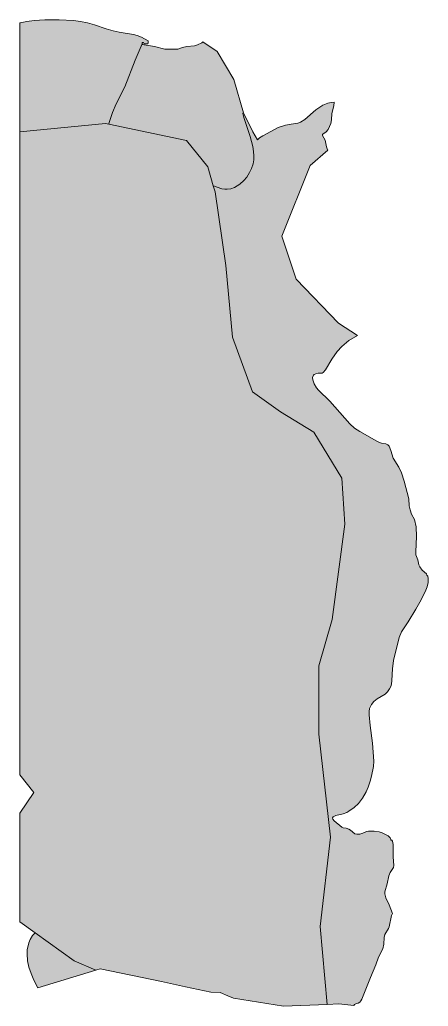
# Model space of a CAD drawing. Header units: metres. Extents: x 541853 to 549675, y 1832829 to 1845715.
# Drawn here: x 541853 to 542162, y 1840892 to 1841640 of the extents above; entities that cross this region are included whole.
import ezdxf

# ---------------------------------------------------------------- set-up
doc = ezdxf.new("R2010")
doc.units = ezdxf.units.M
doc.header["$MEASUREMENT"] = 0
doc.layers.add('1', color=7, linetype='Continuous', lineweight=0)

msp = doc.modelspace()

# ---------------------------------------------------------------- hatches: boundary and pattern name
at = {"layer": '1', "linetype": 'Continuous', "lineweight": 0}
for color, points in [(43, [(541852.83, 1841555.16), (541852.83, 1841637.645), (541853.13, 1841637.75), (541858.29, 1841638.875), (541863.72, 1841639.655), (541871.73, 1841640.105), (541882.71, 1841640.135), (541893.39, 1841639.58), (541898.82, 1841638.785), (541904.04, 1841637.69), (541909.44, 1841636.265), (541918.35, 1841633.235), (541923.66, 1841631.78), (541928.19, 1841630.76), (541938.99, 1841628.9), (541941.66, 1841628.225), (541944.9, 1841626.95), (541950.06, 1841624.1), (541950.06, 1841622.285), (541949.7, 1841621.865), (541947.03, 1841621.88), (541946.4, 1841622.795), (541945.5, 1841622.975), (541945.5, 1841621.835), (541940.1, 1841609.535), (541932.42, 1841589.3), (541925.76, 1841576.28), (541922.94, 1841569.905), (541920.51, 1841562.255), (541920.27, 1841561.025), (541917.78, 1841561.535)]), (92, [(542009.88, 1841511.585), (542008.05, 1841511.6), (542005.83, 1841511.945), (541999.41, 1841514.225), (541999.29, 1841514.285), (541995.09, 1841528.595), (541979.07, 1841548.635), (541920.27, 1841561.025), (541920.51, 1841562.255), (541922.94, 1841569.905), (541925.76, 1841576.28), (541932.42, 1841589.3), (541940.1, 1841609.535), (541945.5, 1841621.835), (541945.98, 1841621.43), (541947.03, 1841621.145), (541954.92, 1841619.885), (541962.63, 1841617.875), (541972.56, 1841617.755), (541976.01, 1841619.03), (541979.28, 1841619.885), (541985.07, 1841620.425), (541987.38, 1841621.07), (541990.59, 1841622.645), (541991.46, 1841623.365), (542002.38, 1841616), (542014.95, 1841594.865), (542022.12, 1841569.62), (542021.82, 1841569.41), (542022.45, 1841566.02), (542027.31, 1841551.74), (542029.32, 1841544.015), (542029.89, 1841540.145), (542030.07, 1841536.965), (542029.92, 1841533.845), (542029.44, 1841530.845), (542028.33, 1841527.425), (542026.83, 1841524.245), (542024.7, 1841520.825), (542022.54, 1841518.275), (542019.33, 1841515.47), (542015.4, 1841513.085), (542012.67, 1841512.05)]), (43, [(542105.76, 1840892.985), (542094.27, 1840894.095), (542085.66, 1840893.735), (542080.29, 1840952.835), (542088.06, 1841020.575), (542079.27, 1841098.65), (542079.27, 1841150.28), (542089.32, 1841185.545), (542098.95, 1841257.74), (542096.64, 1841292.66), (542075.52, 1841327.58), (542050.32, 1841342.94), (542028.93, 1841358.045), (542013.84, 1841399.595), (542008.8, 1841453.745), (542000.64, 1841509.575), (541999.29, 1841514.285), (541999.41, 1841514.225), (542005.83, 1841511.945), (542008.05, 1841511.6), (542009.88, 1841511.585), (542012.67, 1841512.05), (542015.4, 1841513.085), (542019.33, 1841515.47), (542022.54, 1841518.275), (542024.7, 1841520.825), (542026.83, 1841524.245), (542028.33, 1841527.425), (542029.44, 1841530.845), (542029.92, 1841533.845), (542030.07, 1841536.965), (542029.89, 1841540.145), (542029.32, 1841544.015), (542027.31, 1841551.74), (542022.45, 1841566.02), (542021.82, 1841569.41), (542022.12, 1841569.62), (542023.08, 1841568.045), (542029.38, 1841555.235), (542032.89, 1841549.205), (542034.45, 1841550.645), (542036.76, 1841552.145), (542048.58, 1841558.52), (542053.95, 1841560.23), (542058.36, 1841561.085), (542063.22, 1841561.655), (542065.41, 1841562.435), (542068.71, 1841564.535), (542076.9, 1841571.945), (542082.39, 1841575.455), (542086.05, 1841577.015), (542088.63, 1841577.51), (542090.76, 1841577.57), (542090.49, 1841574.915), (542089.17, 1841569.155), (542088.93, 1841564.235), (542088.21, 1841561.595), (542086.23, 1841556.96), (542084.85, 1841555.19), (542082.39, 1841553.465), (542082.06, 1841553.075), (542082.06, 1841552.355), (542083.98, 1841548.83), (542085.12, 1841543.79), (542085.87, 1841541.525), (542086.02, 1841541.33), (542072.64, 1841529.54), (542051.28, 1841476.005), (542062.17, 1841443.545), (542094.06, 1841410.095), (542108.64, 1841400.795), (542102.07, 1841396.865), (542096.61, 1841392.485), (542093.13, 1841388.675), (542089.05, 1841382.72), (542084.31, 1841374.785), (542082.51, 1841372.625), (542081.67, 1841372.205), (542081.34, 1841372.115), (542081.22, 1841372.19), (542078.79, 1841372.145), (542076.99, 1841371.845), (542075.76, 1841371.245), (542075.16, 1841370.615), (542074.53, 1841368.875), (542074.62, 1841367.225), (542075.61, 1841364.135), (542077.56, 1841361), (542079.06, 1841359.26), (542087.67, 1841351.07), (542102.61, 1841333.895), (542106.18, 1841330.625), (542110.17, 1841327.925), (542123.07, 1841320.65), (542125.17, 1841319.66), (542126.64, 1841319.225), (542130.06, 1841318.715), (542131.53, 1841317.905), (542132.43, 1841316.825), (542133.84, 1841313.615), (542135.43, 1841307.87), (542139.69, 1841301.045), (542141.76, 1841296.635), (542143.8, 1841290.41), (542147.49, 1841276.895), (542147.7, 1841271.765), (542148.27, 1841268.555), (542149.41, 1841265.33), (542151.54, 1841261.34), (542152.83, 1841255.715), (542153.16, 1841248.5), (542152.62, 1841236.785), (542152.8, 1841234.55), (542154.24, 1841230.665), (542154.99, 1841226.915), (542155.65, 1841225.31), (542157.51, 1841222.985), (542160.72, 1841220.015), (542161.11, 1841219.025), (542161.65, 1841218.335), (542162.07, 1841216.565), (542162.04, 1841213.475), (542161.26, 1841210.19), (542159.76, 1841206.5), (542155.68, 1841198.655), (542152.56, 1841193.315), (542146.83, 1841183.685), (542141.91, 1841176.215), (542140.02, 1841171.865), (542135.7, 1841154.345), (542134.95, 1841148.105), (542134.56, 1841139.18), (542134.2, 1841136.57), (542133.63, 1841134.65), (542132.79, 1841132.895), (542131.14, 1841130.57), (542129.4, 1841129.025), (542123.43, 1841125.335), (542120.82, 1841123.22), (542119.02, 1841120.985), (542117.67, 1841118.015), (542117.28, 1841115.675), (542117.31, 1841113.185), (542118.09, 1841105.145), (542119.98, 1841091.675), (542120.88, 1841078.085), (542120.55, 1841074.065), (542119.11, 1841066.655), (542118.21, 1841062.95), (542116.68, 1841058.345), (542115.12, 1841054.82), (542112.3, 1841049.945), (542109.36, 1841046.135), (542106.09, 1841042.895), (542102.07, 1841040.09), (542100.39, 1841039.205), (542097.72, 1841038.185), (542092.05, 1841036.805), (542090.19, 1841035.89), (542089.62, 1841035.215), (542089.92, 1841034.135), (542090.91, 1841032.965), (542096.55, 1841028.195), (542097.57, 1841027.685), (542099.97, 1841027.4), (542101.95, 1841026.665), (542103.21, 1841025.9), (542106.51, 1841023.05), (542107.89, 1841022.675), (542110.17, 1841022.855), (542112.51, 1841023.47), (542115.33, 1841024.73), (542116.83, 1841025.045), (542121.21, 1841025), (542124.96, 1841024.565), (542127.15, 1841023.815), (542131.68, 1841021.445), (542133.33, 1841020.005), (542133.87, 1841018.85), (542133.87, 1841018.205), (542134.41, 1841018.205), (542135.01, 1841017.575), (542135.58, 1841014.95), (542135.52, 1841005.56), (542136, 1840998.915), (542135.7, 1840997.52), (542133.36, 1840993.665), (542132.25, 1840991.085), (542131.02, 1840985.01), (542129.31, 1840979.115), (542129.25, 1840977.6), (542129.94, 1840974.555), (542132.55, 1840969.215), (542135.01, 1840962.6), (542134.29, 1840961.115), (542132.46, 1840952.61), (542131.92, 1840951.245), (542129.13, 1840946.655), (542128.71, 1840944.555), (542128.5, 1840939.425), (542127.57, 1840935.84), (542124.39, 1840929.585), (542122.47, 1840923.675), (542118.33, 1840914.225), (542111.91, 1840897.65), (542111.16, 1840896.345), (542110.23, 1840895.355), (542108.91, 1840894.605), (542107.77, 1840894.515), (542106.33, 1840893.675)]), (43, [(542052.57, 1840892.325), (542014.56, 1840898.52), (542010.36, 1840900.305), (542004.45, 1840902.84), (541997.52, 1840902.99), (541978.41, 1840907.175), (541971.6, 1840908.66), (541960.23, 1840911.135), (541913.61, 1840920.765), (541910.46, 1840919.79), (541893.99, 1840926.855), (541864.38, 1840948.02), (541852.83, 1840956.27), (541852.83, 1841038.8), (541863.51, 1841054.46), (541852.83, 1841067.66), (541852.83, 1841555.16), (541917.78, 1841561.535), (541920.27, 1841561.025), (541979.07, 1841548.635), (541995.09, 1841528.595), (541999.29, 1841514.285), (542000.64, 1841509.575), (542008.8, 1841453.745), (542013.84, 1841399.595), (542028.93, 1841358.045), (542050.32, 1841342.94), (542075.52, 1841327.58), (542096.64, 1841292.66), (542098.95, 1841257.74), (542089.32, 1841185.545), (542079.27, 1841150.28), (542079.27, 1841098.65), (542088.06, 1841020.575), (542080.29, 1840952.835), (542085.66, 1840893.735)]), (53, [(541866.63, 1840906.335), (541863.54, 1840912.215), (541861.38, 1840917.135), (541859.79, 1840922.07), (541858.77, 1840926.885), (541858.35, 1840932.105), (541858.53, 1840935.135), (541859.73, 1840940.535), (541860.66, 1840942.845), (541862.49, 1840945.905), (541864.38, 1840948.02), (541893.99, 1840926.855), (541910.46, 1840919.79)])]:
    msp.add_hatch(color=color, dxfattribs=at).paths.add_polyline_path(points)

# ---------------------------------------------------------------- linework, layer by layer
at = {"layer": '1', "color": 7, "linetype": 'Continuous', "lineweight": 0, "flags": 128}
for points in [[(541852.83, 1841555.16), (541852.83, 1841637.645), (541853.13, 1841637.75), (541858.29, 1841638.875), (541863.72, 1841639.655), (541871.73, 1841640.105), (541882.71, 1841640.135), (541893.39, 1841639.58), (541898.82, 1841638.785), (541904.04, 1841637.69), (541909.44, 1841636.265), (541918.35, 1841633.235), (541923.66, 1841631.78), (541928.19, 1841630.76), (541938.99, 1841628.9), (541941.66, 1841628.225), (541944.9, 1841626.95), (541950.06, 1841624.1), (541950.06, 1841622.285), (541949.7, 1841621.865), (541947.03, 1841621.88), (541946.4, 1841622.795), (541945.5, 1841622.975), (541945.5, 1841621.835), (541940.1, 1841609.535), (541932.42, 1841589.3), (541925.76, 1841576.28), (541922.94, 1841569.905), (541920.51, 1841562.255), (541920.27, 1841561.025), (541917.78, 1841561.535), (541852.83, 1841555.16)], [(541920.27, 1841561.025), (541920.51, 1841562.255), (541922.94, 1841569.905), (541925.76, 1841576.28), (541932.42, 1841589.3), (541940.1, 1841609.535), (541945.5, 1841621.835), (541945.98, 1841621.43), (541947.03, 1841621.145), (541954.92, 1841619.885), (541962.63, 1841617.875), (541972.56, 1841617.755), (541976.01, 1841619.03), (541979.28, 1841619.885), (541985.07, 1841620.425), (541987.38, 1841621.07), (541990.59, 1841622.645), (541991.46, 1841623.365), (542002.38, 1841616), (542014.95, 1841594.865), (542022.12, 1841569.62), (542021.82, 1841569.41), (542022.45, 1841566.02), (542027.31, 1841551.74), (542029.32, 1841544.015), (542029.89, 1841540.145), (542030.07, 1841536.965), (542029.92, 1841533.845), (542029.44, 1841530.845), (542028.33, 1841527.425), (542026.83, 1841524.245), (542024.7, 1841520.825), (542022.54, 1841518.275), (542019.33, 1841515.47), (542015.4, 1841513.085), (542012.67, 1841512.05), (542009.88, 1841511.585), (542008.05, 1841511.6), (542005.83, 1841511.945), (541999.41, 1841514.225), (541999.29, 1841514.285), (541995.09, 1841528.595), (541979.07, 1841548.635), (541920.27, 1841561.025)], [(541999.29, 1841514.285), (541999.41, 1841514.225), (542005.83, 1841511.945), (542008.05, 1841511.6), (542009.88, 1841511.585), (542012.67, 1841512.05), (542015.4, 1841513.085), (542019.33, 1841515.47), (542022.54, 1841518.275), (542024.7, 1841520.825), (542026.83, 1841524.245), (542028.33, 1841527.425), (542029.44, 1841530.845), (542029.92, 1841533.845), (542030.07, 1841536.965), (542029.89, 1841540.145), (542029.32, 1841544.015), (542027.31, 1841551.74), (542022.45, 1841566.02), (542021.82, 1841569.41), (542022.12, 1841569.62), (542023.08, 1841568.045), (542029.38, 1841555.235), (542032.89, 1841549.205), (542034.45, 1841550.645), (542036.76, 1841552.145), (542048.58, 1841558.52), (542053.95, 1841560.23), (542058.36, 1841561.085), (542063.22, 1841561.655), (542065.41, 1841562.435), (542068.71, 1841564.535), (542076.9, 1841571.945), (542082.39, 1841575.455), (542086.05, 1841577.015), (542088.63, 1841577.51), (542090.76, 1841577.57), (542090.49, 1841574.915), (542089.17, 1841569.155), (542088.93, 1841564.235), (542088.21, 1841561.595), (542086.23, 1841556.96), (542084.85, 1841555.19), (542082.39, 1841553.465), (542082.06, 1841553.075), (542082.06, 1841552.355), (542083.98, 1841548.83), (542085.12, 1841543.79), (542085.87, 1841541.525), (542086.02, 1841541.33), (542072.64, 1841529.54), (542051.28, 1841476.005), (542062.17, 1841443.545), (542094.06, 1841410.095), (542108.64, 1841400.795), (542102.07, 1841396.865), (542096.61, 1841392.485), (542093.13, 1841388.675), (542089.05, 1841382.72), (542084.31, 1841374.785), (542082.51, 1841372.625), (542081.67, 1841372.205), (542081.34, 1841372.115), (542081.22, 1841372.19), (542078.79, 1841372.145), (542076.99, 1841371.845), (542075.76, 1841371.245), (542075.16, 1841370.615), (542074.53, 1841368.875), (542074.62, 1841367.225), (542075.61, 1841364.135), (542077.56, 1841361), (542079.06, 1841359.26), (542087.67, 1841351.07), (542102.61, 1841333.895), (542106.18, 1841330.625), (542110.17, 1841327.925), (542123.07, 1841320.65), (542125.17, 1841319.66), (542126.64, 1841319.225), (542130.06, 1841318.715), (542131.53, 1841317.905), (542132.43, 1841316.825), (542133.84, 1841313.615), (542135.43, 1841307.87), (542139.69, 1841301.045), (542141.76, 1841296.635), (542143.8, 1841290.41), (542147.49, 1841276.895), (542147.7, 1841271.765), (542148.27, 1841268.555), (542149.41, 1841265.33), (542151.54, 1841261.34), (542152.83, 1841255.715), (542153.16, 1841248.5), (542152.62, 1841236.785), (542152.8, 1841234.55), (542154.24, 1841230.665), (542154.99, 1841226.915), (542155.65, 1841225.31), (542157.51, 1841222.985), (542160.72, 1841220.015), (542161.11, 1841219.025), (542161.65, 1841218.335), (542162.07, 1841216.565), (542162.04, 1841213.475), (542161.26, 1841210.19), (542159.76, 1841206.5), (542155.68, 1841198.655), (542152.56, 1841193.315), (542146.83, 1841183.685), (542141.91, 1841176.215), (542140.02, 1841171.865), (542135.7, 1841154.345), (542134.95, 1841148.105), (542134.56, 1841139.18), (542134.2, 1841136.57), (542133.63, 1841134.65), (542132.79, 1841132.895), (542131.14, 1841130.57), (542129.4, 1841129.025), (542123.43, 1841125.335), (542120.82, 1841123.22), (542119.02, 1841120.985), (542117.67, 1841118.015), (542117.28, 1841115.675), (542117.31, 1841113.185), (542118.09, 1841105.145), (542119.98, 1841091.675), (542120.88, 1841078.085), (542120.55, 1841074.065), (542119.11, 1841066.655), (542118.21, 1841062.95), (542116.68, 1841058.345), (542115.12, 1841054.82), (542112.3, 1841049.945), (542109.36, 1841046.135), (542106.09, 1841042.895), (542102.07, 1841040.09), (542100.39, 1841039.205), (542097.72, 1841038.185), (542092.05, 1841036.805), (542090.19, 1841035.89), (542089.62, 1841035.215), (542089.92, 1841034.135), (542090.91, 1841032.965), (542096.55, 1841028.195), (542097.57, 1841027.685), (542099.97, 1841027.4), (542101.95, 1841026.665), (542103.21, 1841025.9), (542106.51, 1841023.05), (542107.89, 1841022.675), (542110.17, 1841022.855), (542112.51, 1841023.47), (542115.33, 1841024.73), (542116.83, 1841025.045), (542121.21, 1841025), (542124.96, 1841024.565), (542127.15, 1841023.815), (542131.68, 1841021.445), (542133.33, 1841020.005), (542133.87, 1841018.85), (542133.87, 1841018.205), (542134.41, 1841018.205), (542135.01, 1841017.575), (542135.58, 1841014.95), (542135.52, 1841005.56), (542136, 1840998.915), (542135.7, 1840997.52), (542133.36, 1840993.665), (542132.25, 1840991.085), (542131.02, 1840985.01), (542129.31, 1840979.115), (542129.25, 1840977.6), (542129.94, 1840974.555), (542132.55, 1840969.215), (542135.01, 1840962.6), (542134.29, 1840961.115), (542132.46, 1840952.61), (542131.92, 1840951.245), (542129.13, 1840946.655), (542128.71, 1840944.555), (542128.5, 1840939.425), (542127.57, 1840935.84), (542124.39, 1840929.585), (542122.47, 1840923.675), (542118.33, 1840914.225), (542111.91, 1840897.65), (542111.16, 1840896.345), (542110.23, 1840895.355), (542108.91, 1840894.605), (542107.77, 1840894.515), (542106.33, 1840893.675), (542105.76, 1840892.985), (542094.27, 1840894.095), (542085.66, 1840893.735), (542080.29, 1840952.835), (542088.06, 1841020.575), (542079.27, 1841098.65), (542079.27, 1841150.28), (542089.32, 1841185.545), (542098.95, 1841257.74), (542096.64, 1841292.66), (542075.52, 1841327.58), (542050.32, 1841342.94), (542028.93, 1841358.045), (542013.84, 1841399.595), (542008.8, 1841453.745), (542000.64, 1841509.575), (541999.29, 1841514.285)], [(541852.83, 1840956.27), (541852.83, 1841038.8), (541863.51, 1841054.46), (541852.83, 1841067.66), (541852.83, 1841555.16), (541917.78, 1841561.535), (541920.27, 1841561.025), (541979.07, 1841548.635), (541995.09, 1841528.595), (541999.29, 1841514.285), (542000.64, 1841509.575), (542008.8, 1841453.745), (542013.84, 1841399.595), (542028.93, 1841358.045), (542050.32, 1841342.94), (542075.52, 1841327.58), (542096.64, 1841292.66), (542098.95, 1841257.74), (542089.32, 1841185.545), (542079.27, 1841150.28), (542079.27, 1841098.65), (542088.06, 1841020.575), (542080.29, 1840952.835), (542085.66, 1840893.735), (542052.57, 1840892.325), (542014.56, 1840898.52), (542010.36, 1840900.305), (542004.45, 1840902.84), (541997.52, 1840902.99), (541978.41, 1840907.175), (541971.6, 1840908.66), (541960.23, 1840911.135), (541913.61, 1840920.765), (541910.46, 1840919.79), (541893.99, 1840926.855), (541864.38, 1840948.02), (541852.83, 1840956.27)], [(541864.38, 1840948.02), (541893.99, 1840926.855), (541910.46, 1840919.79), (541866.63, 1840906.335), (541863.54, 1840912.215), (541861.38, 1840917.135), (541859.79, 1840922.07), (541858.77, 1840926.885), (541858.35, 1840932.105), (541858.53, 1840935.135), (541859.73, 1840940.535), (541860.66, 1840942.845), (541862.49, 1840945.905), (541864.38, 1840948.02)]]:
    msp.add_lwpolyline(points, close=True, dxfattribs=at)

doc.saveas('drawing.dxf')
